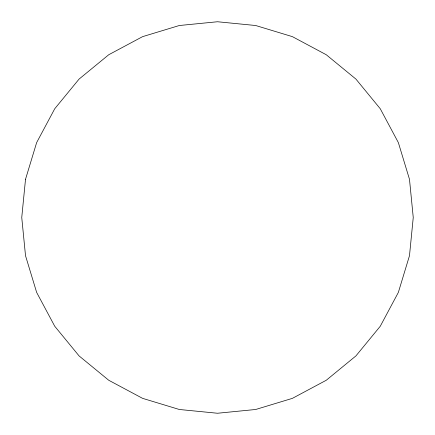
<?xml version="1.0" encoding="UTF-8"?>
<svg xmlns="http://www.w3.org/2000/svg" width="435" height="435" viewBox="0 0 435 435"><rect width="100%" height="100%" fill="white"/><g stroke="black" fill="none" stroke-linecap="round" stroke-linejoin="round"><path stroke-width="0.65" d="M25.513 179.312L21.75 217.5L25.513 255.688L36.649 292.412L54.739 326.255L79.083 355.917L108.745 380.261L142.588 398.351L179.312 409.487L217.5 413.25L255.688 409.487L292.412 398.351L326.255 380.261L355.917 355.917L380.261 326.255L398.351 292.412L409.487 255.688L413.25 217.5L409.487 179.312L398.351 142.588L380.261 108.745L355.917 79.083L326.255 54.739L292.412 36.649L255.688 25.513L217.5 21.75L179.312 25.513L142.588 36.649L108.745 54.739L79.083 79.083L54.739 108.745L36.649 142.588L25.513 179.312"/></g></svg>
